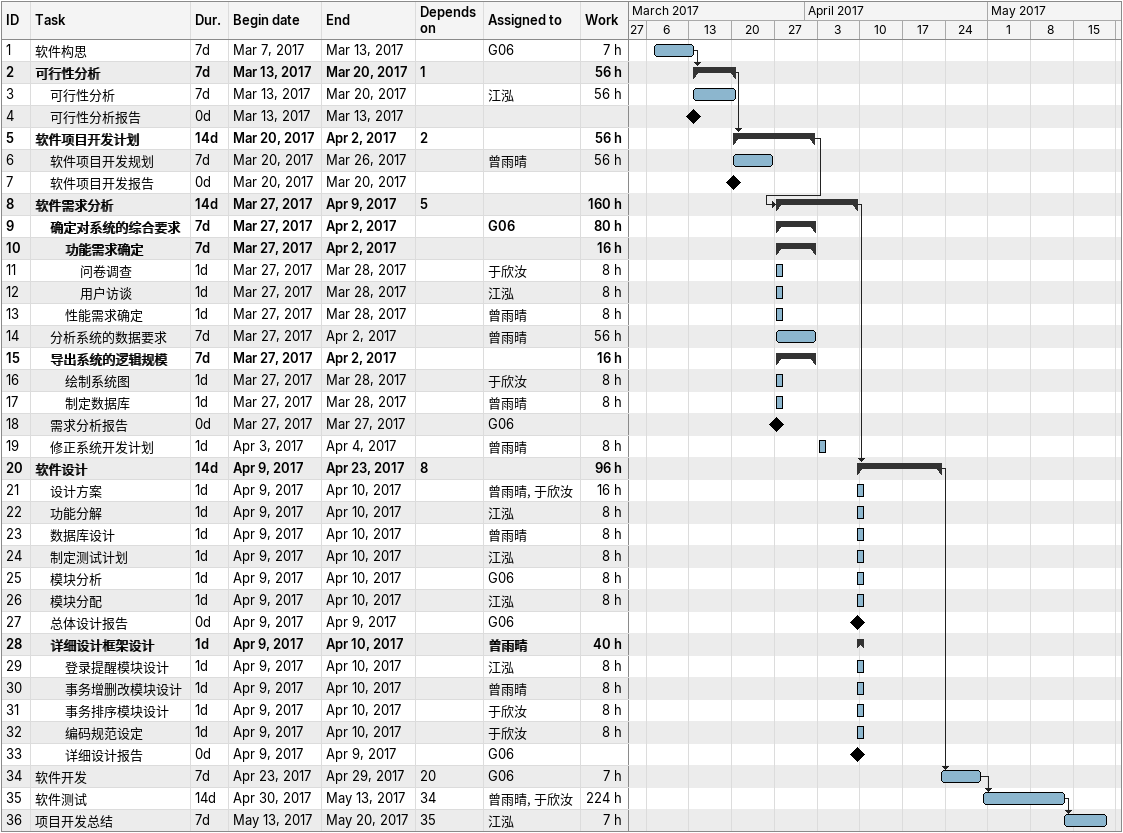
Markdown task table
| ID | Level | Task | Duration | Start | Finish | Predecessors | Resources | Work (h) |
|---|---|---|---|---|---|---|---|---|
| 1 | 1 | 软件构思 | 7d | 2017-03-07 | 2017-03-13 |  | G06 | 7 |
| 2 | 1 | **可行性分析** | 7d | 2017-03-13 | 2017-03-20 | 1 |  | 56 |
| 3 | 2 | 可行性分析 | 7d | 2017-03-13 | 2017-03-20 |  | 江泓 | 56 |
| 4 | 2 | 可行性分析报告 | 0d | 2017-03-13 | 2017-03-13 |  |  |  |
| 5 | 1 | **软件项目开发计划** | 14d | 2017-03-20 | 2017-04-02 | 2 |  | 56 |
| 6 | 2 | 软件项目开发规划 | 7d | 2017-03-20 | 2017-03-26 |  | 曾雨晴 | 56 |
| 7 | 2 | 软件项目开发报告 | 0d | 2017-03-20 | 2017-03-20 |  |  |  |
| 8 | 1 | **软件需求分析** | 14d | 2017-03-27 | 2017-04-09 | 5 |  | 160 |
| 9 | 2 | **确定对系统的综合要求** | 7d | 2017-03-27 | 2017-04-02 |  | G06 | 80 |
| 10 | 3 | **功能需求确定** | 7d | 2017-03-27 | 2017-04-02 |  |  | 16 |
| 11 | 4 | 问卷调查 | 1d | 2017-03-27 | 2017-03-28 |  | 于欣汝 | 8 |
| 12 | 4 | 用户访谈 | 1d | 2017-03-27 | 2017-03-28 |  | 江泓 | 8 |
| 13 | 3 | 性能需求确定 | 1d | 2017-03-27 | 2017-03-28 |  | 曾雨晴 | 8 |
| 14 | 2 | 分析系统的数据要求 | 7d | 2017-03-27 | 2017-04-02 |  | 曾雨晴 | 56 |
| 15 | 2 | **导出系统的逻辑规模** | 7d | 2017-03-27 | 2017-04-02 |  |  | 16 |
| 16 | 3 | 绘制系统图 | 1d | 2017-03-27 | 2017-03-28 |  | 于欣汝 | 8 |
| 17 | 3 | 制定数据库 | 1d | 2017-03-27 | 2017-03-28 |  | 曾雨晴 | 8 |
| 18 | 2 | 需求分析报告 | 0d | 2017-03-27 | 2017-03-27 |  | G06 |  |
| 19 | 2 | 修正系统开发计划 | 1d | 2017-04-03 | 2017-04-04 |  | 曾雨晴 | 8 |
| 20 | 1 | **软件设计** | 14d | 2017-04-09 | 2017-04-23 | 8 |  | 96 |
| 21 | 2 | 设计方案 | 1d | 2017-04-09 | 2017-04-10 |  | 曾雨晴, 于欣汝 | 16 |
| 22 | 2 | 功能分解 | 1d | 2017-04-09 | 2017-04-10 |  | 江泓 | 8 |
| 23 | 2 | 数据库设计 | 1d | 2017-04-09 | 2017-04-10 |  | 曾雨晴 | 8 |
| 24 | 2 | 制定测试计划 | 1d | 2017-04-09 | 2017-04-10 |  | 江泓 | 8 |
| 25 | 2 | 模块分析 | 1d | 2017-04-09 | 2017-04-10 |  | G06 | 8 |
| 26 | 2 | 模块分配 | 1d | 2017-04-09 | 2017-04-10 |  | 江泓 | 8 |
| 27 | 2 | 总体设计报告 | 0d | 2017-04-09 | 2017-04-09 |  | G06 |  |
| 28 | 2 | **详细设计框架设计** | 1d | 2017-04-09 | 2017-04-10 |  | 曾雨晴 | 40 |
| 29 | 3 | 登录提醒模块设计 | 1d | 2017-04-09 | 2017-04-10 |  | 江泓 | 8 |
| 30 | 3 | 事务增删改模块设计 | 1d | 2017-04-09 | 2017-04-10 |  | 曾雨晴 | 8 |
| 31 | 3 | 事务排序模块设计 | 1d | 2017-04-09 | 2017-04-10 |  | 于欣汝 | 8 |
| 32 | 3 | 编码规范设定 | 1d | 2017-04-09 | 2017-04-10 |  | 于欣汝 | 8 |
| 33 | 3 | 详细设计报告 | 0d | 2017-04-09 | 2017-04-09 |  | G06 |  |
| 34 | 1 | 软件开发 | 7d | 2017-04-23 | 2017-04-29 | 20 | G06 | 7 |
| 35 | 1 | 软件测试 | 14d | 2017-04-30 | 2017-05-13 | 34 | 曾雨晴, 于欣汝 | 224 |
| 36 | 1 | 项目开发总结 | 7d | 2017-05-13 | 2017-05-20 | 35 | 江泓 | 7 |
